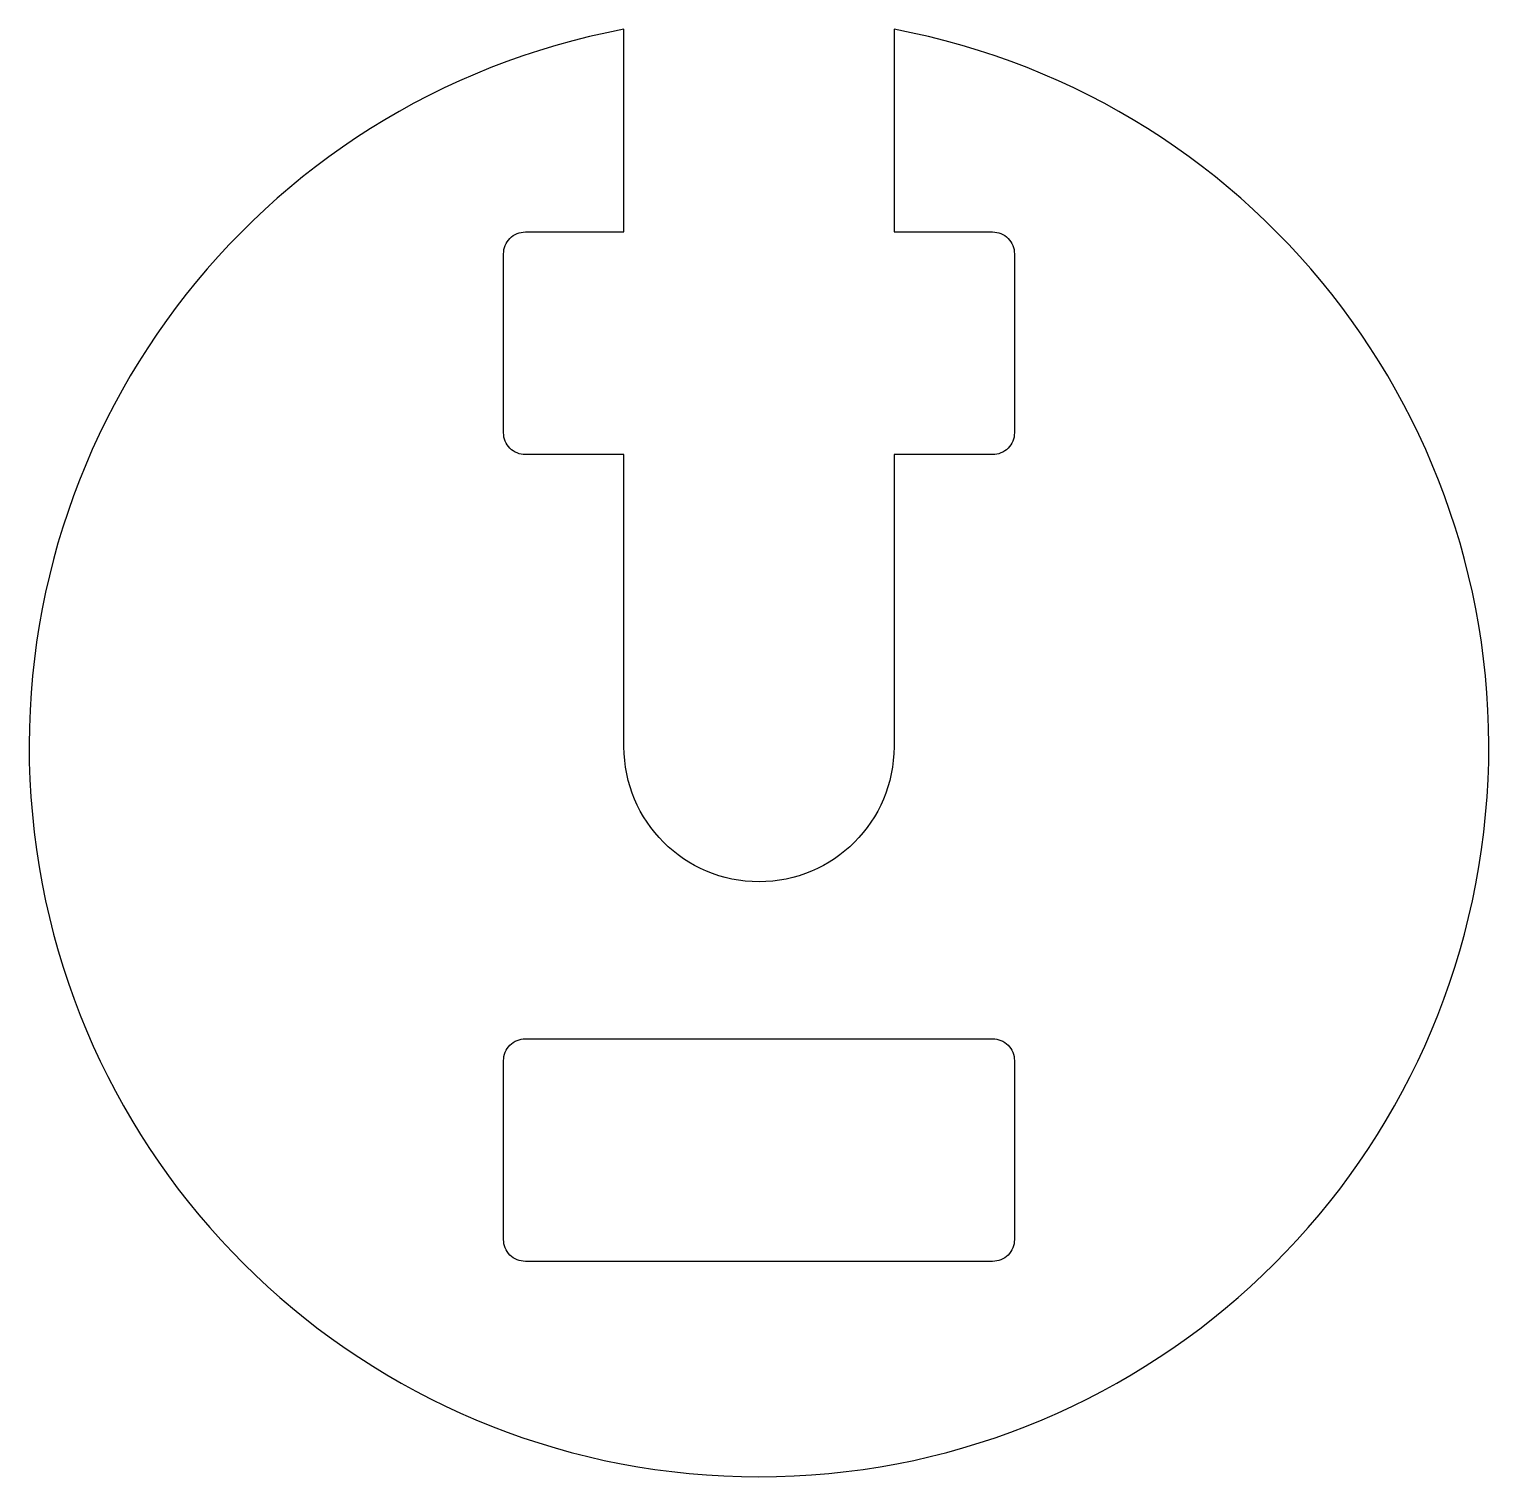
# Model space of a CAD drawing. Header units: millimetres. Extents: x -10 to 10, y -10 to 9.8.
import ezdxf

# ---------------------------------------------------------------- set-up
doc = ezdxf.new("R2010")
doc.units = ezdxf.units.MM
doc.layers.get('0').update_dxf_attribs({"linetype": 'CONTINUOUS'})

msp = doc.modelspace()

# ---------------------------------------------------------------- linework, layer by layer
for points in [[(1.85, 4), (1.85, 0, -1), (-1.85, 0), (-1.85, 4), (-3.2, 4, -0.414214), (-3.5, 4.3), (-3.5, 6.75, -0.414214), (-3.2, 7.05), (-1.85, 7.05), (-1.85, 9.827, 10.717506), (1.85, 9.827), (1.85, 7.05), (3.2, 7.05, -0.414214), (3.5, 6.75), (3.5, 4.3, -0.414214), (3.2, 4)], [(3.2, -7.05), (-3.2, -7.05, -0.414214), (-3.5, -6.75), (-3.5, -4.3, -0.414214), (-3.2, -4), (3.2, -4, -0.414214), (3.5, -4.3), (3.5, -6.75, -0.414214)]]:
    msp.add_lwpolyline(points, format="xyb", close=True)

doc.saveas('drawing.dxf')
